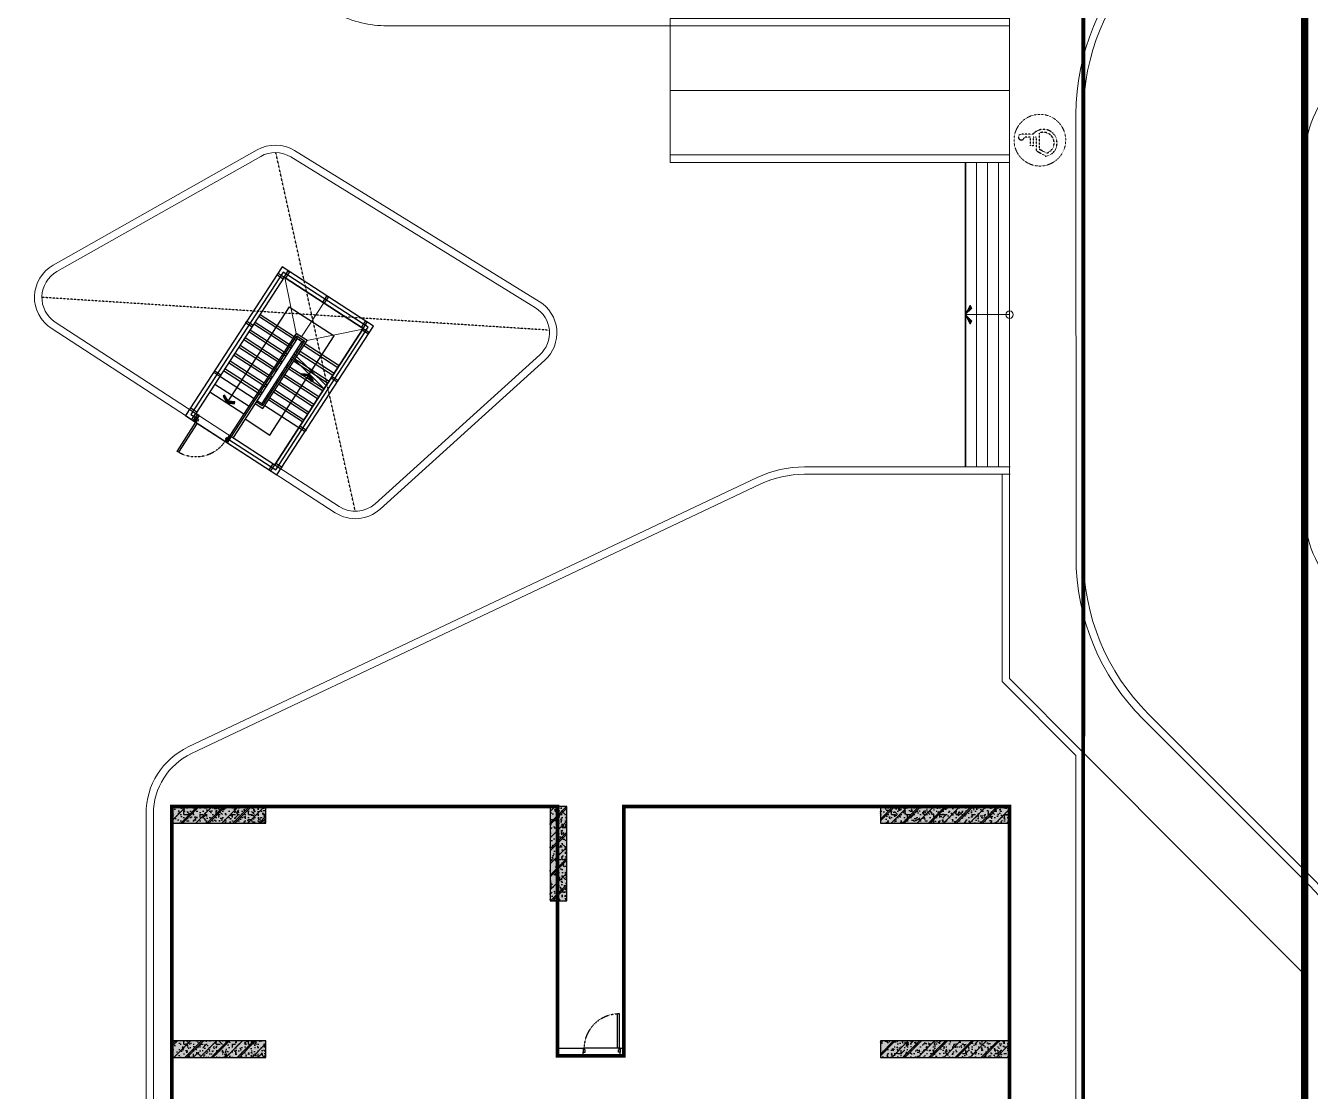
# Model space of a CAD drawing. Header units: millimetres. Extents: x 379264 to 1158416, y -283062 to 356890.
# Drawn here: x 1020017 to 1020713, y -6580 to -6003 of the extents above; entities that cross this region are included whole.
import ezdxf

# ---------------------------------------------------------------- set-up
doc = ezdxf.new("R2010")
doc.units = ezdxf.units.MM
for name, pattern in [('keyplan TANG 1$0$Core 1A$0$Hidden10.5', [1.5, 1, -0.5]), ('keyplan TANG 1$0$Hidden10.5', [1.5, 1, -0.5]), ('keyplan TANG 1$0$Hidden21', [3, 2, -1]), ('keyplan TANG 1$0$HTT Hidden 10.5', [1.5, 1, -0.5]), ('keyplan TANG 1$0$mb tang 1 TWC$0$Hidden10.5', [1.5, 1, -0.5]), ('keyplan TANG 1$0$MB_Luoi truc$1$HTT Center', [13, 10, -1, 1, -1]), ('keyplan TANG 1$0$Ranh dat$0$HTT Divide', [18, 10, -2, 1, -2, 1, -2]), ('keyplan TANG 1$0$Ranh dat$0$HTT Hidden 21', [3, 2, -1]), ('keyplan TANG 1$0$WC Vphong$0$Hidden', [7.143750000000001, 4.7625, -2.38125])]:
    doc.linetypes.add(name, pattern=pattern)
for name, color, linetype in [('BLOCK C - CHI TIET THANG 9$0$DnW', 20, 'Continuous'), ('keyplan TANG 1$0$Curtain Line', 250, 'Continuous'), ('keyplan TANG 1$0$Door', 250, 'Continuous'), ('keyplan TANG 1$0$Glass', 250, 'Continuous'), ('keyplan TANG 1$0$mb tang 1 TWC$0$Door', 250, 'Continuous'), ('keyplan TANG 1$0$MB_Cot tang 1$0$Concrete Hatch', 250, 'Continuous'), ('keyplan TANG 1$0$MB_Cot tang 1$0$Concrete Line', 250, 'Continuous'), ('keyplan TANG 1$0$MB_Cot tang 1$0$Concrete Solid', 250, 'Continuous'), ('keyplan TANG 1$0$Opening Hidden', 250, 'keyplan TANG 1$0$Core 1A$0$Hidden10.5'), ('keyplan TANG 1$0$Stair handrail', 250, 'Continuous'), ('keyplan TANG 1$0$Staircase', 250, 'Continuous'), ('keyplan TANG 1$0$Staircase Break', 250, 'Continuous'), ('keyplan TANG 1$0$Staircase Direction', 250, 'Continuous'), ('keyplan TANG 1$0$Staircase Hidden', 250, 'keyplan TANG 1$0$Hidden21'), ('keyplan TANG 1$0$Vat dung', 250, 'keyplan TANG 1$0$HTT Hidden 10.5')]:
    doc.layers.add(name, color=color, linetype=linetype)
for name, color, linetype, lineweight in [('keyplan TANG 1$0$Cau thang', 250, 'Continuous', 15), ('keyplan TANG 1$0$Hatch vat lieu', 250, 'Continuous', 5), ('keyplan TANG 1$0$MB_Luoi truc$1$Luoi Truc', 250, 'keyplan TANG 1$0$MB_Luoi truc$1$HTT Center', 9), ('keyplan TANG 1$0$Net cat Tuong', 250, 'Continuous', 40), ('keyplan TANG 1$0$Net Thay khac', 250, 'Continuous', 15), ('keyplan TANG 1$0$Net thay Tuong', 250, 'Continuous', 20), ('keyplan TANG 1$0$Ramp doc', 250, 'Continuous', 5), ('keyplan TANG 1$0$Ranh dat$0$CGXD', 250, 'keyplan TANG 1$0$Ranh dat$0$HTT Hidden 21', 40), ('keyplan TANG 1$0$Ranh dat$0$Ranh dat', 250, 'keyplan TANG 1$0$Ranh dat$0$HTT Divide', 40), ('keyplan TANG 1$0$Thiet bi Ve Sinh', 250, 'Continuous', 9)]:
    doc.layers.add(name, color=color, linetype=linetype, lineweight=lineweight)

# ---------------------------------------------------------------- blocks, each defined once
blk = doc.blocks.new('keyplan TANG 1$0$mb tang 1 TWC$0$Door 1000-1')
at = {"color": 0, "linetype": 'ByBlock'}
blk.add_lwpolyline([(30, 100), (75, 100), (75, 1040.000000000015), (30, 1040.000000000015)], close=True, dxfattribs=at)
for points in [[(50, 55), (30, 55), (30, 100), (0, 100), (0, 0), (50, 0), (50, 55)], [(950.0000000000146, 55), (970.0000000000146, 55), (970.0000000000146, 100), (1000.000000000015, 100), (1000.000000000015, 0), (950.0000000000146, 0), (950.0000000000146, 55)]]:
    blk.add_lwpolyline(points, dxfattribs=at)
at = {"color": 0, "linetype": 'keyplan TANG 1$0$mb tang 1 TWC$0$Hidden10.5'}
blk.add_arc((30, 100), 940.0000000000146, 0, 90, dxfattribs=at)
blk = doc.blocks.new('*U1423')
at = {"layer": 'keyplan TANG 1$0$mb tang 1 TWC$0$Door', "xscale": -1, "rotation": 180}
blk.add_blockref('keyplan TANG 1$0$mb tang 1 TWC$0$Door 1000-1', (0, 110), dxfattribs=at)
blk = doc.blocks.new('keyplan TANG 1$0$A_Tang Tret$0$HANDYCAPE SYMBOL')
for p, q in [((-40.00000003725289, 139.9999997811392), (-40.00000006635672, 179.9999997019767)), ((80.00000004540196, 179.9999998183921), (-40.00000006635672, 179.9999997019767)), ((80.00000004540196, 179.9999998183921), (79.99999998719431, 259.9999996600673)), ((120.0000000086147, 139.9999999925494, -9.807177236e-07), (119.9999999580905, 300.0000000465661)), ((-103.0940107593778, 99.99999974388628), (-181.0380745884031, -35.00307914009318)), ((-79.99999998719431, 59.99999982304872), (-138.4016711136792, -41.15466185857075)), ((80.00000007450578, 99.99999974388628), (-103.0940107593778, 99.99999974388628)), ((131.3344158846885, 59.99999970005593), (-79.99999998719431, 59.99999982304872)), ((79.99999998719431, 139.9999997811392), (-40.00000003725289, 139.9999997811392)), ((80.00000007450578, 99.99999974388628), (79.99999998719431, 139.9999997811392))]:
    blk.add_line(p, q)
for centre, radius, start, end in [((79.99999995809048, 300.0000000465661), 40, 3.3350533e-09, 270.0000000133402), ((0, 0), 184.3908891458577, 190.9429129415675, 49.39870536295375), ((0, 0), 144.3908891458577, 196.5601975661606, 24.55324446938323)]:
    blk.add_arc(centre, radius, start, end)
blk = doc.blocks.new('keyplan TANG 1$0$dsb')
at = {"layer": 'keyplan TANG 1$0$Thiet bi Ve Sinh', "linetype": 'keyplan TANG 1$0$WC Vphong$0$Hidden', "ltscale": 0.2}
blk.add_circle((41954.94898165914, 29048.92598197549), 700.0000000000001, dxfattribs=at)
at = {"layer": 'keyplan TANG 1$0$Vat dung', "extrusion": (0, 0, -1), "xscale": 2, "yscale": 2, "zscale": -2}
blk.add_blockref('keyplan TANG 1$0$A_Tang Tret$0$HANDYCAPE SYMBOL', (-42029.4761099754, 28952.89291751558), dxfattribs=at)
blk = doc.blocks.new('keyplan TANG 1$0$Door 1000-1')
at = {"color": 0, "linetype": 'ByBlock'}
blk.add_lwpolyline([(30, 100), (75, 100), (75, 1040.000000000015), (30, 1040.000000000015)], close=True, dxfattribs=at)
for points in [[(50, 55), (30, 55), (30, 100), (0, 100), (0, 0), (50, 0), (50, 55)], [(950.0000000000146, 55), (970.0000000000146, 55), (970.0000000000146, 100), (1000.000000000015, 100), (1000.000000000015, 0), (950.0000000000146, 0), (950.0000000000146, 55)]]:
    blk.add_lwpolyline(points, dxfattribs=at)
at = {"color": 0, "linetype": 'keyplan TANG 1$0$Hidden10.5'}
blk.add_arc((30, 100), 940.0000000000146, 0, 90, dxfattribs=at)
blk = doc.blocks.new('*U1442')
at = {"layer": 'keyplan TANG 1$0$Door'}
blk.add_blockref('keyplan TANG 1$0$Door 1000-1', (0, 0), dxfattribs=at)
blk = doc.blocks.new('keyplan TANG 1$0$Arrow 60')
at = {"linetype": 'ByBlock', "lineweight": -2}
h = blk.add_hatch(color=0, dxfattribs=at)
h.paths.add_polyline_path([(1.875, 0.9375000000000001), (1.651393202249892, 1.384713595499924), (0, 0.5590169943748364), (-1.651393202250176, 1.384713595499924), (-1.875, 0.9375000000001494), (0, 0)], flags=17)
h.paths.add_polyline_path([(1.651393202249892, 1.384713595499925), (1.875, 0.9375), (0, 0), (-1.875, 0.9375000000001492), (-1.651393202250176, 1.384713595499925), (0, 0.5590169943748364)])
blk.add_hatch(color=0, dxfattribs=at).paths.add_polyline_path([(1.651393202249892, 1.384713595499925), (1.875, 0.9375), (0, 0), (-1.875, 0.9375000000001492), (-1.651393202250176, 1.384713595499925), (0, 0.5590169943748364)])
at = {"color": 0, "linetype": 'ByBlock', "lineweight": -2}
blk.add_lwpolyline([(1.651393202249892, 1.384713595499925), (1.875, 0.9375), (0, 0), (-1.875, 0.9375000000001492), (-1.651393202250176, 1.384713595499925), (0, 0.5590169943748364)], close=True, dxfattribs=at)
blk = doc.blocks.new('keyplan TANG 1$0$A$C2EDF4948')
at = {"layer": 'keyplan TANG 1$0$Staircase'}
h = blk.add_hatch(dxfattribs=at)
h.set_pattern_fill('_USER', color=256, scale=250, angle=90, pattern_type=0)
h.set_pattern_definition([(134.5054804266072, (1851.83566381663, 1539.709282370197), (178.2958507192164, 175.2443711401622), [])])
h.paths.add_polyline_path([(2565.019066693494, 2240.686766930856), (1138.652260939765, 838.7317978095525), (1909.727493956481, 54.23005464499875), (3336.09429971021, 1456.185023766302)])
h.paths.add_polyline_path([(3371.143173938239, 1420.525853622457), (1944.77636818451, 18.57088450115407), (1979.825242412539, -17.08828564269061), (3406.192048166267, 1384.866683478613)])
h.paths.add_polyline_path([(3511.338670850382, 1277.889173047079), (2084.971865096653, -124.0657960742101), (2120.020739324682, -159.7249662180548), (3546.387545078411, 1242.230002903234)])
h.paths.add_polyline_path([(3581.436419306439, 1206.570832759404), (2155.069613552711, -195.3841363618994), (2926.144846569397, -979.8858795264532), (4352.511652323155, 422.0690895948501)])
at = {"layer": 'keyplan TANG 1$0$Curtain Line'}
for p, q in [((3244.984483089735, 3189.447554750979), (3262.814068161656, 3206.971991864996)), ((3385.179980001878, 3046.8108741756), (3244.984483089735, 3189.447554750979)), ((3280.6436532335774, 3224.4964289790128), (3262.814068161656, 3206.971991864996)), ((3420.8391501457204, 3081.8597484036336), (3280.6436532335774, 3224.4964289790128)), ((3420.839150145708, 3081.859748403629), (3563.475830721087, 3222.055245315743)), ((3455.88802437374, 3046.200578259785), (3598.5247049491186, 3186.3960751718987)), ((3563.475830721087, 3222.055245315743), (3581.000267835103, 3204.225660243821)), ((3598.5247049491186, 3186.3960751718987), (3581.000267835103, 3204.225660243821)), ((3385.179980001878, 3046.8108741756), (3403.0095650737994, 3064.3353112896166)), ((3420.8391501457204, 3081.8597484036336), (3403.0095650737994, 3064.3353112896166)), ((3420.839150145708, 3081.859748403629), (3438.363587259724, 3064.0301633317067)), ((3455.88802437374, 3046.200578259785), (3438.363587259724, 3064.0301633317067)), ((2139.550208630622, 2102.932453682006), (2157.379793702543, 2120.456890796023)), ((2279.745705542766, 1960.295773106627), (2139.550208630622, 2102.932453682006)), ((2175.2093787744643, 2137.9813279100395), (2157.379793702543, 2120.456890796023)), ((2315.404875686608, 1995.3446473346603), (2175.2093787744643, 2137.9813279100395)), ((4297.061005846539, 2190.380494807585), (4439.697686421918, 2330.575991719699)), ((4297.061005846539, 2190.380494807585), (4314.585442960555, 2172.5509097356626)), ((4332.10988007457, 2154.7213246637407), (4314.585442960555, 2172.5509097356626)), ((4332.10988007457, 2154.7213246637407), (4474.746560649949, 2294.9168215758546)), ((4439.697686421918, 2330.575991719699), (4457.222123535934, 2312.746406647777)), ((4474.746560649949, 2294.9168215758546), (4457.222123535934, 2312.746406647777)), ((2279.745705542766, 1960.295773106627), (2297.575290614687, 1977.8202102206437)), ((2315.404875686608, 1995.3446473346603), (2297.575290614687, 1977.8202102206437)), ((5173.28286154737, 1298.901241211483), (5315.919542122749, 1439.096738123597)), ((5208.331735775401, 1263.242071067639), (5350.96841635078, 1403.437567979753)), ((5315.919542122749, 1439.096738123597), (5333.443979236765, 1421.267153051675)), ((5350.96841635078, 1403.437567979753), (5333.443979236765, 1421.267153051675)), ((5172.672565631539, 1228.193196839595), (5190.50215070346, 1245.7176339536118)), ((5312.868062543683, 1085.556516264216), (5172.672565631539, 1228.193196839595)), ((5173.28286154737, 1298.901241211483), (5190.807298661386, 1281.0716561395611)), ((5208.331735775381, 1263.2420710676283), (5190.50215070346, 1245.7176339536118)), ((5208.331735775401, 1263.242071067639), (5190.807298661386, 1281.0716561395611)), ((5348.527232687525, 1120.6053904922496), (5208.331735775381, 1263.2420710676283)), ((5312.868062543683, 1085.556516264216), (5330.697647615603, 1103.0809533782328)), ((5348.527232687525, 1120.6053904922496), (5330.697647615603, 1103.0809533782328)), ((998.4567640276509, 981.3684783849749), (1016.286349099572, 998.8929154989917)), ((1138.652260939794, 838.7317978095962), (998.4567640276509, 981.3684783849749)), ((1034.115934171493, 1016.4173526130083), (1016.286349099572, 998.8929154989917)), ((1174.311431083636, 873.7806720376296), (1034.115934171493, 1016.4173526130083)), ((1138.652260939794, 838.7317978095962), (1156.4818460117149, 856.256234923613)), ((1174.311431083636, 873.7806720376296), (1156.4818460117149, 856.256234923613)), ((142.6366805753787, 140.1954969121725), (160.46626564729985, 157.71993402618924)), ((282.8321774875221, -2.441183663206175), (142.6366805753787, 140.1954969121725)), ((178.29585071922097, 175.24437114020597), (160.46626564729985, 157.71993402618924)), ((318.49134763136436, 32.607690564827294), (178.29585071922097, 175.24437114020597)), ((282.8321774875221, -2.441183663206175), (300.6617625594432, 15.08325345081056)), ((318.49134763136436, 32.607690564827294), (300.6617625594432, 15.08325345081056)), ((4067.238291172427, 141.6780957706214), (4085.067876244348, 159.20253288463815)), ((4207.433788084571, -0.9585848047572654), (4067.238291172427, 141.6780957706214)), ((4102.897461316269, 176.72696999865488), (4085.067876244348, 159.20253288463815)), ((4243.0929582284125, 34.090289423276204), (4102.897461316269, 176.72696999865488)), ((4207.433788084571, -0.9585848047572654), (4225.263373156491, 16.56585230925947)), ((4243.0929582284125, 34.090289423276204), (4225.263373156491, 16.56585230925947)), ((140.1954969121143, -142.6366805753496), (282.832177487493, -2.441183663235279)), ((140.1954969121143, -142.6366805753496), (157.7199340261301, -160.46626564727165)), ((175.24437114014592, -178.29585071919368), (157.7199340261301, -160.46626564727165)), ((175.24437114014592, -178.29585071919368), (317.8810517155247, -38.10035380707936)), ((282.832177487493, -2.441183663235279), (300.35661460150885, -20.27076873515732)), ((317.8810517155247, -38.10035380707936), (300.35661460150885, -20.27076873515732)), ((1120.480692864425, -1139.991299286543), (1263.117373439803, -999.7958023744286)), ((1155.5295670924565, -1175.650469430387), (1298.1662476678346, -1035.4549725182726)), ((1263.117373439803, -999.7958023744286), (1280.6418105538187, -1017.6253874463506)), ((1298.1662476678346, -1035.4549725182726), (1280.6418105538187, -1017.6253874463506)), ((2926.144846569456, -979.8858795264096), (2943.974431641377, -962.3614424123928)), ((3066.34034348157, -1122.522560101788), (2926.144846569456, -979.8858795264096)), ((2961.8040167132986, -944.8370052983761), (2943.974431641377, -962.3614424123928)), ((3101.9995136254124, -1087.4736858737547), (2961.8040167132986, -944.8370052983761)), ((1120.480692864425, -1139.991299286543), (1138.005129978441, -1157.8208843584648)), ((1155.5295670924565, -1175.650469430387), (1138.005129978441, -1157.8208843584648)), ((3066.34034348157, -1122.522560101788), (3084.1699285534914, -1104.9981229877712)), ((3101.9995136254124, -1087.4736858737547), (3084.1699285534914, -1104.9981229877712)), ((1856.5070516532, -1888.833872307296), (1999.143732228578, -1748.638375395152)), ((1856.5070516532, -1888.833872307296), (1874.0314887672157, -1906.663457379218)), ((1891.5559258812316, -1924.49304245114), (1874.0314887672157, -1906.663457379218)), ((1891.5559258812316, -1924.49304245114), (2034.1926064566096, -1784.297545538996)), ((1892.639208313747, -1925.595187767496), (2035.275888889126, -1785.399690855382)), ((1892.639208313747, -1925.595187767496), (1910.1636454277627, -1943.424772839418)), ((1927.6880825417786, -1961.25435791134), (1910.1636454277627, -1943.424772839418)), ((1927.6880825417786, -1961.25435791134), (2070.3247631171575, -1821.058860999226)), ((1999.143732228578, -1748.638375395152), (2016.668169342594, -1766.4679604670741)), ((2034.1926064566096, -1784.297545538996), (2016.668169342594, -1766.4679604670741)), ((2035.275888889126, -1785.399690855382), (2052.800326003142, -1803.2292759273041)), ((2070.3247631171575, -1821.058860999226), (2052.800326003142, -1803.2292759273041)), ((2070.324763117183, -1821.058860999212), (2088.154348189104, -1803.534423885195)), ((2210.520260029327, -1963.695541574591), (2070.324763117183, -1821.058860999212)), ((2105.9839332610254, -1786.0099867711783), (2088.154348189104, -1803.534423885195)), ((2246.1794301731693, -1928.6466673465575), (2105.9839332610254, -1786.0099867711783)), ((2210.520260029327, -1963.695541574591), (2228.3498451012483, -1946.1711044605743)), ((2246.1794301731693, -1928.6466673465575), (2228.3498451012483, -1946.1711044605743))]:
    blk.add_line(p, q, dxfattribs=at)
for points in [[(1155.529567092512, -1175.650469430402), (0, 0), (3423.280333808973, 3364.691925891151), (5491.163913262862, 1260.800887404359), (2067.883579453919, -2103.891038486763), (1856.50705165317, -1888.833872307296)], [(1298.16624766789, -1035.454972518288), (282.832177487493, -2.441183663235279), (3420.839150145708, 3081.859748403629), (5208.331735775399, 1263.242071067623), (2070.324763117154, -1821.058860999241), (1999.143732228549, -1748.638375395152)]]:
    blk.add_lwpolyline(points, dxfattribs=at)
at = {"layer": 'keyplan TANG 1$0$Door'}
blk.add_line((1856.50705165317, -1888.833872307296), (1155.529567092512, -1175.650469430402), dxfattribs=at)
at = {"layer": 'keyplan TANG 1$0$Glass'}
blk.add_lwpolyline([(1226.847907380201, -1105.552720974345), (141.4160887437465, -1.220591831603087), (3422.05974197734, 3223.275837147376), (5349.747824519145, 1262.02147923602), (2069.104171285551, -1962.474949742988), (1927.825391940889, -1818.736123851239)], dxfattribs=at)
at = {"layer": 'keyplan TANG 1$0$Net cat Tuong'}
for p, q in [((1155.529567092512, -1175.650469430402), (1298.16624766789, -1035.454972518288)), ((1999.143732228549, -1748.638375395152), (1856.50705165317, -1888.833872307296))]:
    blk.add_line(p, q, dxfattribs=at)
at = {"layer": 'keyplan TANG 1$0$Net Thay khac'}
for points in [[(3406.192048166035, 1525.083070450666), (3406.192048166035, 3067.463327145917)], [(3530.083699796, 1401.47567671891), (4314.585442960437, 2172.550909735524)], [(3406.192048166035, 1384.866683478729), (3406.192048166035, 1454.974876964523)], [(3458.76535950831, 1331.377928262853), (3494.424529652169, 1366.426802490882)], [(3511.338670850382, 1277.889173047108), (3581.446864336496, 1277.889173047108)], [(3651.555057822639, 1277.889173047108), (5193.935314517672, 1277.889173047108)]]:
    blk.add_lwpolyline(points, dxfattribs=at)
at = {"layer": 'keyplan TANG 1$0$Stair handrail'}
for points in [[(1264.200655872439, -1000.897947690828), (3582.046715222241, 1277.278877131277), (3406.802344082098, 1455.574727850486), (1909.117198040243, -16.47798972729652), (2049.312694952765, -159.1146703024278)], [(2013.653524808993, -194.1635445305437), (1838.409153668268, -15.86769381158228), (3407.4126399979, 1526.282772222359), (3652.7547595941, 1276.668581215461), (1299.249530100467, -1036.557117834687)]]:
    blk.add_lwpolyline(points, dxfattribs=at)
at = {"layer": 'keyplan TANG 1$0$Staircase'}
for p, q in [((3420.839150145737, 3081.859748403629), (282.8321774875221, -2.441183663220727)), ((5208.331735775399, 1263.242071067623), (3420.839150145737, 3081.859748403629)), ((3336.09429971021, 1456.185023766302), (2565.019066693494, 2240.686766930856)), ((2979.502598271763, 1105.696281485973), (2208.427365255047, 1890.198024650526)), ((3157.798448990972, 1280.940652626145), (2386.723215974256, 2065.442395790684)), ((2622.910896833346, 755.2075392056431), (1851.83566381663, 1539.709282370197)), ((2801.206747552555, 930.4519103458006), (2030.131514535839, 1714.953653510354)), ((3546.387545078411, 1242.230002903234), (3371.143173938239, 1420.525853622457)), ((3371.143173938239, 1420.525853622457), (3406.192048166267, 1384.866683478613)), ((3511.338670850382, 1277.889173047079), (1229.151781644381, -965.2387775469979)), ((2266.319195394899, 404.7187969253137), (1495.243962378183, 1189.220540089867)), ((2444.615046114137, 579.9631680654857), (1673.539813097392, 1364.464911230039)), ((3406.192048166267, 1384.866683478613), (1979.825242412539, -17.08828564269061)), ((5208.331735775399, 1263.242071067623), (2070.324763117183, -1821.058860999226)), ((3049.600346727821, 1034.377941198283), (3014.551472499792, 1070.037111342128)), ((3227.896197447029, 1209.622312338455), (3192.847323219001, 1245.281482482285)), ((3368.091694359173, 1066.985631763077), (3333.042820131144, 1102.644801906921)), ((3511.338670850382, 1277.889173047079), (3546.387545078411, 1242.230002903234)), ((4352.511652323155, 422.0690895948501), (3581.436419306439, 1206.570832759404)), ((1909.727493955957, 54.23005464448943), (1138.652260937408, 838.7317978072388)), ((2088.02334467569, 229.4744257851562), (1316.948111658974, 1013.97616894971)), ((2693.008645289403, 683.8891989179538), (2657.959771061374, 719.5483690617984)), ((2871.304496008612, 859.1335700581112), (2836.255621780583, 894.7927402019559)), ((3011.499992920726, 716.4968894827471), (2976.451118692727, 752.1560596265772)), ((3189.795843639964, 891.7412606229191), (3154.746969411935, 927.4004307667492)), ((3995.919950884709, 71.58034731452062), (3224.844717867993, 856.0820904790744)), ((4174.215801603917, 246.8247184546781), (3403.140568587201, 1031.326461619232)), ((2336.416943850985, 333.4004566376243), (2301.368069622928, 369.059626781469)), ((2514.712794570194, 508.6448277777963), (2479.663920342166, 544.303997921641)), ((2654.908291482308, 366.0081472024322), (2619.85941725428, 401.6673173462623)), ((2833.204142201517, 541.2525183425896), (2798.155267973489, 576.9116884864343)), ((3639.328249446291, -278.9083949658088), (2868.253016429546, 505.5933481987449)), ((3817.6241001655, -103.6640238256514), (3046.548867148784, 680.8377193389024)), ((2084.971865096537, -124.0657960743119), (1944.776368184073, 18.57088450073206)), ((2158.121093131747, 158.1560854974668), (2123.072218903719, 193.8152556413115)), ((2298.316590043891, 15.51940492210269), (2263.267715815862, 51.17857506593282)), ((2476.6124407631, 190.7637760622601), (2441.563566535071, 226.4229462060903)), ((3282.736548007844, -629.3971372461383), (2511.661314991128, 155.1046059184155)), ((3461.032398727053, -454.1527661059663), (2689.957165710337, 330.3489770585875)), ((2926.144846569397, -979.8858795264532), (2155.069613552711, -195.3841363618994)), ((3104.440697288635, -804.6415083862958), (2333.365464271919, -20.13976522174198)), ((2569.55314513098, -1330.374621806783), (1798.477912114293, -545.8728786422289)), ((2747.848995850189, -1155.130250666625), (1976.773762833502, -370.6285075020714))]:
    blk.add_line(p, q, dxfattribs=at)
blk.add_lwpolyline([(1656.668807102571, -545.0385767239495), (1095.886819454026, 25.50814557755075), (3378.466724927974, 2269.022386084966)], dxfattribs=at)
at = {"layer": 'keyplan TANG 1$0$Staircase Break'}
for p, q in [((3122.449955208052, 1105.980750654737), (2102.98112301607, 1786.556462966808)), ((3049.600346727821, 1034.377941198283), (2030.131514535839, 1714.953653510369))]:
    blk.add_line(p, q, dxfattribs=at)
at = {"layer": 'keyplan TANG 1$0$Staircase Direction'}
for q in [(3378.466724927974, 2269.022386084966), (2184.015528622636, -938.1237502245203)]:
    blk.add_line((4394.884077540919, 1234.906451913514), q, dxfattribs=at)
at = {"layer": 'keyplan TANG 1$0$Staircase Hidden'}
blk.add_line((1229.151781644381, -965.2387775469979), (1124.005158960295, -858.2612671154639), dxfattribs=at)
at = {"layer": 'keyplan TANG 1$0$Door', "rotation": 134.5054804266071}
blk.add_blockref('*U1442', (1927.825391940831, -1818.736123851151), dxfattribs=at)
at = {"layer": 'keyplan TANG 1$0$Staircase Direction'}
for p, xscale, yscale, zscale, rotation in [((2497.388062623853, 1403.023118700658), -100, 100, 100, 134.5054804266071), ((2184.015528622636, -938.1237502245058), 99.99999999999999, 99.99999999999999, 99.99999999999999, 314.5054804266072)]:
    blk.add_blockref('keyplan TANG 1$0$Arrow 60', p, dxfattribs=dict(at, xscale=xscale, yscale=yscale, zscale=zscale, rotation=rotation))
blk = doc.blocks.new('keyplan TANG 1$0$A$Cfd327bcb')
at = {"layer": 'keyplan TANG 1$0$Cau thang', "xscale": -1, "rotation": 281.5305240343348}
blk.add_blockref('keyplan TANG 1$0$A$C2EDF4948', (79698.29914121919, 58084.12084336957), dxfattribs=at)
blk = doc.blocks.new('*U1380')
at = {"layer": 'keyplan TANG 1$0$MB_Cot tang 1$0$Concrete Hatch'}
h = blk.add_hatch(dxfattribs=at)
h.set_pattern_fill('CONCRETE', color=256, scale=50, style=0, pattern_type=2)
h.set_pattern_definition([(45, (0, -2300), (-176.7766952966369, 176.7766952966369), []), (45, (0, -2250), (-353.5533905932737, 353.5533905932738), []), (49.99999999999999, (0, -2300), (358.6300913003767, -31.37606749129755), [37.5, -412.5]), (355, (0, -2300), (-69.3756668065, 376.0960668500059), [30, -330]), (100.4514, (29.88584, -2302.614669999999), (289.2546908570108, 344.7197710304768), [31.870095, -350.571056]), (46.18420000000001, (0, -2200), (533.6205243128222, -82.75950716450905), [56.25, -618.75]), (96.6356, (44.46837249999999, -2206.8966535), (467.3313527743517, 487.0589354502209), [47.805144, -525.8565]), (351.1842, (0, -2200), (467.3309725668136, 487.0593004626623), [45, -495]), (21, (50, -2225), (298.4535260592309, -201.3094453326694), [37.5, -412.5]), (326.0000000000001, (50, -2225), (121.6576659607909, 362.5750225234265), [30, -330]), (71.4514, (74.8711165, -2241.775803), (420.111314290745, 161.2652483549762), [31.870095, -350.571056]), (37.50000000000001, (0, -2300), (6.079927658645334, 166.4469269156558), [0, -326, 0, -335, 0, -331.25]), (7.499999999999999, (0, -2300), (131.5347687210743, 197.2058559411801), [0, -191, 0, -318.5, 0, -126.25]), (327.5, (-111.5, -2300), (266.9112180862045, -11.2774358671899), [0, -125, 0, -390, 0, -517.5]), (317.5, (-161.5, -2300), (291.5930846711931, 50.05249116615882), [0, -162.5, 0, -259, 0, -367.5]), (0, (175, -2125), (0, 875), [87.5, -787.5]), (0, (437.5, -1950), (0, 875), [87.5, -787.5]), (0, (262.5, -1600), (0, 875), [87.5, -350, 87.5, -350]), (90, (175, -2125), (-875, 5.35782974626967e-14), [87.5, -787.5]), (90, (262.5, -1600), (-875, 5.35782974626967e-14), [87.5, -787.5]), (90, (525, -1950), (-875, 5.35782974626967e-14), [87.5, -787.5]), (90, (700, -1687.5), (-875, 5.35782974626967e-14), [87.5, -787.5]), (135, (262.5, -2125), (-875.016357447105, 8.881784197001252e-14), [123.76, -1113.7]), (135, (350, -1600), (-875.016357447105, 8.881784197001252e-14), [123.76, -1113.7]), (45, (437.5, -1950), (8.881784197001252e-14, 875.016357447105), [123.76, -247.485, 123.76, -742.455]), (0, (-175, -2300), (87.5, 87.5), [-175, 0])])
h.paths.add_polyline_path([(-200, 150), (-200, -2400), (250, -2400), (250, 150)])
at = {"layer": 'keyplan TANG 1$0$MB_Cot tang 1$0$Concrete Solid'}
blk.add_hatch(color=256, dxfattribs=at).paths.add_polyline_path([(-200, 150), (-200, -2400), (250, -2400), (250, 150)])
at = {"layer": 'keyplan TANG 1$0$MB_Cot tang 1$0$Concrete Line'}
blk.add_lwpolyline([(-200, 150), (-200, -2400), (250, -2400), (250, 150)], close=True, dxfattribs=at)
blk = doc.blocks.new('*U1391')
at = {"layer": 'keyplan TANG 1$0$MB_Cot tang 1$0$Concrete Hatch'}
h = blk.add_hatch(dxfattribs=at)
h.set_pattern_fill('CONCRETE', color=256, scale=50, style=0, pattern_type=2)
h.set_pattern_definition([(45, (1050, -199.9999999999998), (-176.7766952966369, 176.7766952966369), []), (45, (1050, -149.9999999999998), (-353.5533905932737, 353.5533905932738), []), (49.99999999999999, (1050, -199.9999999999998), (358.6300913003767, -31.37606749129755), [37.5, -412.5]), (355, (1050, -199.9999999999998), (-69.3756668065, 376.0960668500059), [30, -330]), (100.4514, (1079.88584, -202.6146699999998), (289.2546908570108, 344.7197710304768), [31.870095, -350.571056]), (46.18420000000001, (1050, -99.99999999999983), (533.6205243128222, -82.75950716450905), [56.25, -618.75]), (96.6356, (1094.4683725, -106.8966534999998), (467.3313527743517, 487.0589354502209), [47.805144, -525.8565]), (351.1842, (1050, -99.99999999999983), (467.3309725668136, 487.0593004626623), [45, -495]), (21, (1100, -124.9999999999998), (298.4535260592309, -201.3094453326694), [37.5, -412.5]), (326.0000000000001, (1100, -124.9999999999998), (121.6576659607909, 362.5750225234265), [30, -330]), (71.4514, (1124.8711165, -141.7758029999998), (420.111314290745, 161.2652483549762), [31.870095, -350.571056]), (37.50000000000001, (1050, -199.9999999999998), (6.079927658645334, 166.4469269156558), [0, -326, 0, -335, 0, -331.25]), (7.499999999999999, (1050, -199.9999999999998), (131.5347687210743, 197.2058559411801), [0, -191, 0, -318.5, 0, -126.25]), (327.5, (938.5, -199.9999999999998), (266.9112180862045, -11.2774358671899), [0, -125, 0, -390, 0, -517.5]), (317.5, (888.5, -199.9999999999998), (291.5930846711931, 50.05249116615882), [0, -162.5, 0, -259, 0, -367.5]), (0, (1225, -24.99999999999983), (0, 875), [87.5, -787.5]), (0, (1487.5, 150.0000000000002), (0, 875), [87.5, -787.5]), (0, (1312.5, 500.0000000000002), (0, 875), [87.5, -350, 87.5, -350]), (90, (1225, -24.99999999999983), (-875, 5.35782974626967e-14), [87.5, -787.5]), (90, (1312.5, 500.0000000000002), (-875, 5.35782974626967e-14), [87.5, -787.5]), (90, (1575, 150.0000000000002), (-875, 5.35782974626967e-14), [87.5, -787.5]), (90, (1750, 412.5000000000002), (-875, 5.35782974626967e-14), [87.5, -787.5]), (135, (1312.5, -24.99999999999983), (-875.016357447105, 8.881784197001252e-14), [123.76, -1113.7]), (135, (1400, 500.0000000000002), (-875.016357447105, 8.881784197001252e-14), [123.76, -1113.7]), (45, (1487.5, 150.0000000000002), (8.881784197001252e-14, 875.016357447105), [123.76, -247.485, 123.76, -742.455]), (0, (875, -199.9999999999998), (87.5, 87.5), [-175, 0])])
h.paths.add_polyline_path([(-1200, 150), (-1200, -299.9999999999998), (2300, -299.9999999999999), (2300, 150)])
at = {"layer": 'keyplan TANG 1$0$MB_Cot tang 1$0$Concrete Solid'}
blk.add_hatch(color=256, dxfattribs=at).paths.add_polyline_path([(-1200, 150), (-1200, -299.9999999999998), (2300, -299.9999999999999), (2300, 150)])
at = {"layer": 'keyplan TANG 1$0$MB_Cot tang 1$0$Concrete Line'}
blk.add_lwpolyline([(-1200, 150), (-1200, -299.9999999999998), (2300, -299.9999999999999), (2300, 150)], close=True, dxfattribs=at)
blk = doc.blocks.new('*U1388')
at = {"layer": 'keyplan TANG 1$0$MB_Cot tang 1$0$Concrete Hatch'}
h = blk.add_hatch(dxfattribs=at)
h.set_pattern_fill('CONCRETE', color=256, scale=50, style=0, pattern_type=2)
h.set_pattern_definition([(45, (2000, -199.9999999999998), (-176.7766952966369, 176.7766952966369), []), (45, (2000, -149.9999999999998), (-353.5533905932737, 353.5533905932738), []), (49.99999999999999, (2000, -199.9999999999998), (358.6300913003767, -31.37606749129755), [37.5, -412.5]), (355, (2000, -199.9999999999998), (-69.3756668065, 376.0960668500059), [30, -330]), (100.4514, (2029.88584, -202.6146699999998), (289.2546908570108, 344.7197710304768), [31.870095, -350.571056]), (46.18420000000001, (2000, -99.99999999999983), (533.6205243128222, -82.75950716450905), [56.25, -618.75]), (96.6356, (2044.4683725, -106.8966534999998), (467.3313527743517, 487.0589354502209), [47.805144, -525.8565]), (351.1842, (2000, -99.99999999999983), (467.3309725668136, 487.0593004626623), [45, -495]), (21, (2050, -124.9999999999998), (298.4535260592309, -201.3094453326694), [37.5, -412.5]), (326.0000000000001, (2050, -124.9999999999998), (121.6576659607909, 362.5750225234265), [30, -330]), (71.4514, (2074.8711165, -141.7758029999998), (420.111314290745, 161.2652483549762), [31.870095, -350.571056]), (37.50000000000001, (2000, -199.9999999999998), (6.079927658645334, 166.4469269156558), [0, -326, 0, -335, 0, -331.25]), (7.499999999999999, (2000, -199.9999999999998), (131.5347687210743, 197.2058559411801), [0, -191, 0, -318.5, 0, -126.25]), (327.5, (1888.5, -199.9999999999998), (266.9112180862045, -11.2774358671899), [0, -125, 0, -390, 0, -517.5]), (317.5, (1838.5, -199.9999999999998), (291.5930846711931, 50.05249116615882), [0, -162.5, 0, -259, 0, -367.5]), (0, (2175, -24.99999999999983), (0, 875), [87.5, -787.5]), (0, (2437.5, 150.0000000000002), (0, 875), [87.5, -787.5]), (0, (2262.5, 500.0000000000002), (0, 875), [87.5, -350, 87.5, -350]), (90, (2175, -24.99999999999983), (-875, 5.35782974626967e-14), [87.5, -787.5]), (90, (2262.5, 500.0000000000002), (-875, 5.35782974626967e-14), [87.5, -787.5]), (90, (2525, 150.0000000000002), (-875, 5.35782974626967e-14), [87.5, -787.5]), (90, (2700, 412.5000000000002), (-875, 5.35782974626967e-14), [87.5, -787.5]), (135, (2262.5, -24.99999999999983), (-875.016357447105, 8.881784197001252e-14), [123.76, -1113.7]), (135, (2350, 500.0000000000002), (-875.016357447105, 8.881784197001252e-14), [123.76, -1113.7]), (45, (2437.5, 150.0000000000002), (8.881784197001252e-14, 875.016357447105), [123.76, -247.485, 123.76, -742.455]), (0, (1825, -199.9999999999998), (87.5, 87.5), [-175, 0])])
h.paths.add_polyline_path([(-250, 150), (-250, -299.9999999999998), (2300, -299.9999999999999), (2300, 150)])
at = {"layer": 'keyplan TANG 1$0$MB_Cot tang 1$0$Concrete Solid'}
blk.add_hatch(color=256, dxfattribs=at).paths.add_polyline_path([(-250, 150), (-250, -299.9999999999998), (2300, -299.9999999999999), (2300, 150)])
at = {"layer": 'keyplan TANG 1$0$MB_Cot tang 1$0$Concrete Line'}
blk.add_lwpolyline([(-250, 150), (-250, -299.9999999999998), (2300, -299.9999999999999), (2300, 150)], close=True, dxfattribs=at)
blk = doc.blocks.new('*U1392')
at = {"layer": 'keyplan TANG 1$0$MB_Cot tang 1$0$Concrete Hatch'}
h = blk.add_hatch(dxfattribs=at)
h.set_pattern_fill('CONCRETE', color=256, scale=50, style=0, pattern_type=2)
h.set_pattern_definition([(45, (2000, -299.9999999998835), (-176.7766952966369, 176.7766952966369), []), (45, (2000, -249.9999999998835), (-353.5533905932737, 353.5533905932738), []), (49.99999999999999, (2000, -299.9999999998835), (358.6300913003767, -31.37606749129755), [37.5, -412.5]), (355, (2000, -299.9999999998835), (-69.3756668065, 376.0960668500059), [30, -330]), (100.4514, (2029.88584, -302.6146699998835), (289.2546908570108, 344.7197710304768), [31.870095, -350.571056]), (46.18420000000001, (2000, -199.9999999998835), (533.6205243128222, -82.75950716450905), [56.25, -618.75]), (96.6356, (2044.4683725, -206.8966534998835), (467.3313527743517, 487.0589354502209), [47.805144, -525.8565]), (351.1842, (2000, -199.9999999998835), (467.3309725668136, 487.0593004626623), [45, -495]), (21, (2050, -224.9999999998835), (298.4535260592309, -201.3094453326694), [37.5, -412.5]), (326.0000000000001, (2050, -224.9999999998835), (121.6576659607909, 362.5750225234265), [30, -330]), (71.4514, (2074.8711165, -241.7758029998835), (420.111314290745, 161.2652483549762), [31.870095, -350.571056]), (37.50000000000001, (2000, -299.9999999998835), (6.079927658645334, 166.4469269156558), [0, -326, 0, -335, 0, -331.25]), (7.499999999999999, (2000, -299.9999999998835), (131.5347687210743, 197.2058559411801), [0, -191, 0, -318.5, 0, -126.25]), (327.5, (1888.5, -299.9999999998835), (266.9112180862045, -11.2774358671899), [0, -125, 0, -390, 0, -517.5]), (317.5, (1838.5, -299.9999999998835), (291.5930846711931, 50.05249116615882), [0, -162.5, 0, -259, 0, -367.5]), (0, (2175, -124.9999999998835), (0, 875), [87.5, -787.5]), (0, (2437.5, 50.00000000011653), (0, 875), [87.5, -787.5]), (0, (2262.5, 400.0000000001165), (0, 875), [87.5, -350, 87.5, -350]), (90, (2175, -124.9999999998835), (-875, 5.35782974626967e-14), [87.5, -787.5]), (90, (2262.5, 400.0000000001165), (-875, 5.35782974626967e-14), [87.5, -787.5]), (90, (2525, 50.00000000011653), (-875, 5.35782974626967e-14), [87.5, -787.5]), (90, (2700, 312.5000000001165), (-875, 5.35782974626967e-14), [87.5, -787.5]), (135, (2262.5, -124.9999999998835), (-875.016357447105, 8.881784197001252e-14), [123.76, -1113.7]), (135, (2350, 400.0000000001165), (-875.016357447105, 8.881784197001252e-14), [123.76, -1113.7]), (45, (2437.5, 50.00000000011653), (8.881784197001252e-14, 875.016357447105), [123.76, -247.485, 123.76, -742.455]), (0, (1825, -299.9999999998835), (87.5, 87.5), [-175, 0])])
h.paths.add_polyline_path([(-250, 100.0000000001164), (-250, -349.9999999999999), (2300, -350), (2300, 100.0000000001164)])
at = {"layer": 'keyplan TANG 1$0$MB_Cot tang 1$0$Concrete Solid'}
blk.add_hatch(color=256, dxfattribs=at).paths.add_polyline_path([(-250, 100.0000000001164), (-250, -349.9999999999999), (2300, -350), (2300, 100.0000000001164)])
at = {"layer": 'keyplan TANG 1$0$MB_Cot tang 1$0$Concrete Line'}
blk.add_lwpolyline([(-250, 100.0000000001164), (-250, -349.9999999999999), (2300, -350), (2300, 100.0000000001164)], close=True, dxfattribs=at)
blk = doc.blocks.new('keyplan TANG 1')
at = {"layer": 'keyplan TANG 1$0$Cau thang'}
for points in [[(98352.63491864313, 62174.57492394274), (98483.27465879565, 62429.72379010305), (98530.55434368082, 62350.86989719764)], [(98352.63491864313, 62174.57492388663), (98483.27432670115, 61919.4258876894), (98530.55411421994, 61998.27971905697)]]:
    blk.add_hatch(color=256, dxfattribs=at).paths.add_polyline_path(points)
at = {"color": 7, "const_width": 100}
blk.add_lwpolyline([(99550.00000011947, 38749.99999999993), (99550.00000011947, 48850.00000019518), (89100.00000011946, 48849.99999999988), (89100.00000011985, 42099.99999420292), (87300.00000000006, 42100.00000024412), (87301.5453854207, 48849.99999999965), (76850.00000000026, 48849.99999999965), (76849.99999952383, 32449.99999999942)], dxfattribs=at)
at = {"layer": 'keyplan TANG 1$0$Cau thang'}
for points in [[(98352.09519253296, 66299.91208945826), (98352.62631604515, 58049.89734844957)], [(98652.09519172795, 66299.93406707147), (98652.62631524014, 58049.91932606278)], [(98952.09519092293, 66299.95604468469), (98952.62631443513, 58049.94130367599)], [(99252.09519011792, 66299.9780222979), (99252.62631363011, 58049.96328128944)], [(99552.09518931291, 66299.99999991135), (99552.6263128251, 58049.98525890266)], [(98352.63491864313, 62174.57492394274), (98483.27465879565, 62429.72379010305), (98530.55434368082, 62350.86989719764), (98352.63491864313, 62174.57492394274)], [(98352.63491864313, 62174.57492388663), (99552.36935365744, 62174.99263004027)], [(98352.63491864313, 62174.57492388663), (98483.27432670115, 61919.4258876894), (98530.55411421994, 61998.27971905697), (98352.63491864313, 62174.57492388663)]]:
    blk.add_lwpolyline(points, dxfattribs=at)
blk.add_circle((99552.25946559114, 62174.99263004027), 100.0000000000145, dxfattribs=at)
at = {"layer": 'keyplan TANG 1$0$Hatch vat lieu'}
for points in [[(109349.8483798821, -13999.98268984523), (109349.5903824269, 42637.13910042669, 0.1989117909172796), (107650.8001280504, 46738.34159603139), (103168.861177274, 51220.25959671056, -0.1988939355264564), (101352.912990938, 55603.87768203064), (101351.9884827284, 67603.43737283116, -0.1989309245650988), (103167.9182883246, 71987.94624309614), (107650.6445198833, 76470.68910999577, 0.19891306903284), (109349.4175791755, 80571.92725168241), (109349.0835498584, 153900.0127572828, 0.4142122281650553), (106549.0835498872, 156700.0000025232), (88996.7541023586, 156700.0000025232, 0.414213562373095), (87196.7541023586, 154900.0000025232, 0.414213562373095)], [(99564.43027014434, 57849.99249803316), (93994.81413051375, 57849.99249803292, 0.1109671000083495), (92796.967918818, 57580.8351350071), (77379.95600672613, 50283.97319424426, 0.2899205324482252), (76350.00000000099, 48657.00292763795), (76350.00000000099, 29149.99999999942)]]:
    blk.add_lwpolyline(points, format="xyb", dxfattribs=at)
at = {"layer": 'keyplan TANG 1$0$mb tang 1 TWC$0$Door'}
for p, q in [((87300.00000000006, 42300.00000024412), (87300.00000000006, 42200.00000024412)), ((87300.00000000006, 42300.00000024412), (88000.00000011982, 42300.00000024412)), ((87300.00000000006, 42100.00000024412), (87300.00000000006, 42200.00000024412)), ((88000.00000011982, 42300.00000024412), (88000.00000011982, 42200.00000024412)), ((89000.00000011985, 42300.00000024412), (88000.00000011982, 42300.00000024412)), ((88000.00000011982, 42100.00000024412), (88000.00000011982, 42200.00000024412)), ((89000.00000011985, 42300.00000024412), (89000.00000011985, 42200.00000024412)), ((89000.00000011985, 42300.00000024412), (89100.00000011985, 42300.00000024412)), ((89000.00000011985, 42100.00000024412), (89000.00000011985, 42200.00000024412)), ((89100.00000011985, 42300.00000024412), (89100.00000011985, 42200.00000024412)), ((89100.00000011985, 42100.00000024412), (89100.00000011985, 42200.00000024412)), ((87300.00000000006, 42100.00000024412), (88000.00000011982, 42100.00000024412)), ((89000.00000011985, 42100.00000024412), (89100.00000011985, 42100.00000024412))]:
    blk.add_line(p, q, dxfattribs=at)
at = {"layer": 'keyplan TANG 1$0$MB_Luoi truc$1$Luoi Truc'}
blk.add_line((101550.0000001195, -11999.99999987916), (101550.0000001195, 163996.8385842984), dxfattribs=at)
at = {"layer": 'keyplan TANG 1$0$Net Thay khac'}
for points in [[(109549.84837988, -13999.98177879059), (109549.5903824248, 42637.14001148095, 0.1989117909172796), (107792.2211537596, 46879.76328279599), (103310.2822029845, 51361.68128347385, -0.1988939355264565), (101552.9129904014, 55603.89233378263), (101551.9884821348, 67603.45278186665, -0.1989309245650994), (103309.3399069564, 71846.52514925382), (107792.0661385263, 76329.26801616466, 0.19891306903284), (109549.4175791735, 80571.92816273798), (109549.0835498563, 153900.0136683371, 0.4142122281650546), (106549.0835498875, 156900.0000025232), (88996.7541023586, 156900.0000025232, 0.414213562373095), (86996.7541023586, 154900.0000025232)], [(76849.99999999744, 136499.9999970782), (76150.00000000105, 136499.9999970782), (76150.00000000099, 74804.87005053653, 0.2818337768156034), (77786.09354582714, 72132.8372692513), (81322.01928782777, 70327.96721871459, 0.1185413434814177), (82685.92574200156, 69999.99999999988), (99552.09518931291, 69999.99999999994)], [(99564.43027014428, 58049.99249803316), (93994.81413051375, 58049.99249803292, 0.1109671000083497), (92711.40747512545, 57761.60960907664), (77294.39556302893, 50464.74766831164, 0.2899205324482246), (76150.00000000099, 48657.00292763783), (76150.00000000099, 23699.9998634535)]]:
    blk.add_lwpolyline(points, format="xyb", dxfattribs=at)
blk.add_lwpolyline([(90352.09518931288, 66299.99999999988), (99552.09518931291, 66299.99999999994), (99552.09518931291, 70199.99999999994), (90352.09518931288, 70199.99999999988)], close=True, dxfattribs=at)
blk.add_lwpolyline([(108695.9190050772, 68747.82711826247), (108430.7599271999, 68482.66705638314, 0.1989319086170458), (107552.08421573, 66361.11951336509), (107552.8172449866, 56846.84128299096, 0.1988929514781131), (108431.5018504271, 54725.74711705894), (108695.9823454981, 54461.26785825982, 0.6681794400151934), (109549.5349097689, 54814.82435280518), (109549.4730516796, 68394.27666132034, 0.6681776616326277)], format="xyb", close=True, dxfattribs=at)
at = {"layer": 'keyplan TANG 1$0$Net thay Tuong'}
for p, q in [((99552.09518931288, 66299.99999999988), (98364.4302535425, 66300.21248321631)), ((98364.4302535425, 66300.21248321631), (98364.4302535425, 58050.21248321631)), ((99552.71976367233, 58049.99999999988), (98364.4302535425, 58050.21248321631)), ((101550.0000001195, 50315.80818002566), (101550.0000001195, -1999.999137968523))]:
    blk.add_line(p, q, dxfattribs=at)
for points in [[(101550.8408655398, 50314.96419743157), (99553.15355462895, 52320.05713868642), (99551.74799934996, 70886.03071180778), (101551.2037920681, 72894.66680208582)], [(101350.0000001195, -1799.999142951099), (101350.0000001195, 50233.18213957513), (99353.15980981669, 52237.42481985956), (99352.73490429576, 57849.99999999988), (98364.4302535425, 57850.21248321631)], [(39327.31659284432, 27420.93541650497), (31332.94558347393, 19426.60177489225), (31333.15132069588, -12000), (107549.8392693331, -11999.99999988079), (107550.7486715703, 44292.81412201957), (101550.8408655398, 50314.96419743157)]]:
    blk.add_lwpolyline(points, dxfattribs=at)
blk.add_lwpolyline([(86953.81642045017, 60937.93098039209), (82490.936469685, 56905.36679177784, -0.3399189073012792), (81275.93758822995, 56808.62263581326), (73581.66565854725, 61804.41939374089, -0.5629998741825266), (73634.01088653033, 63513.60492451262), (79158.09323586448, 66637.30131518358, -0.2732214356247826), (80174.88291650248, 66618.20169269136), (86807.95244761609, 62531.27273270703, -0.5000023174267101)], format="xyb", close=True, dxfattribs=at)
blk.add_lwpolyline([(79261.90390222642, 58354.76971003209), (73690.57932924101, 61972.16268670961, -0.5629998741825389), (73732.45551162754, 63339.51111132704), (79256.53786096169, 66463.207501998, -0.2732214356247727), (80069.969605472, 66447.92780400423), (86703.0391365856, 62360.99884401989, -0.5000023174266789), (86819.73031485284, 61086.32544216799), (82356.85036408779, 57053.76125355373, -0.3399189073012582), (81384.8512589237, 56976.36592878221), (79261.90390222642, 58354.76971003209)], format="xyb", dxfattribs=at)
at = {"layer": 'keyplan TANG 1$0$Opening Hidden'}
for p, q in [((81820.50594169874, 56847.33910065732), (79665.34110372775, 66566.69114751002)), ((87080.05455316341, 61752.83507287229), (73326.23401201592, 62643.13585858472))]:
    blk.add_line(p, q, dxfattribs=at)
at = {"layer": 'keyplan TANG 1$0$Ramp doc'}
blk.add_line((90352.09518931288, 68249.99999999988), (99550.00000011947, 68249.99999999994), dxfattribs=at)
for points in [[(90352.09518931288, 66499.99999999988), (99552.09518931291, 66499.99999999994), (99552.09518931291, 69999.99999999994), (90352.09518931288, 69999.99999999988)], [(90352.09518931288, 69999.99999999988), (99550.00000011947, 69999.99999999994), (99550.00000011947, 68249.99999999994), (90352.09518931288, 68249.99999999988)], [(90352.09518931288, 66499.99999999988), (99550.00000011947, 66499.99999999994), (99550.00000011947, 68249.99999999994), (90352.09518931288, 68249.99999999988)]]:
    blk.add_lwpolyline(points, close=True, dxfattribs=at)
at = {"layer": 'keyplan TANG 1$0$Ranh dat$0$CGXD', "ltscale": 0.1, "const_width": 99.99999999999987}
blk.add_lwpolyline([(-120672.6085753441, -1999.999999165535), (101549.9999992847, -1999.999999403954), (101552.6037964821, 159996.8385541439), (-8354.52076458931, 159998.1233597398), (-8358.646733760834, 83058.68978583813)], dxfattribs=at)
at = {"layer": 'keyplan TANG 1$0$Ranh dat$0$Ranh dat', "ltscale": 0.1, "const_width": 199.9999999999999}
blk.add_lwpolyline([(107552.6680879593, 163996.7684141397), (107549.8392677307, -11999.99999952316), (-120672.6085753441, -11999.99999928474), (-121036.9114780426, 70001.20354908705), (-12359.34739804268, 69993.09698444605), (-12354.30626320839, 163998.1701167822), (107552.6680879593, 163996.7684141397)], close=True, dxfattribs=at)
blk.add_blockref('keyplan TANG 1$0$A$Cfd327bcb', (3.001332515850663e-11, -249.9999987558331))
at = {"layer": 'keyplan TANG 1$0$mb tang 1 TWC$0$Door', "rotation": 180}
blk.add_blockref('*U1423', (89000.00000011985, 42310.00000024412), dxfattribs=at)
at = {"layer": 'keyplan TANG 1$0$MB_Cot tang 1$0$Concrete Line'}
for name, p in [('*U1388', (77099.99999999953, 48700.00000000012)), ('*U1380', (87300, 48699.99999999965)), ('*U1391', (97249.99999999953, 48700.00000000012)), ('*U1392', (77099.99999999953, 42399.99999999942)), ('*U1391', (97249.99999999953, 42349.99999999942))]:
    blk.add_blockref(name, p, dxfattribs=at)
at = {"layer": 'keyplan TANG 1$0$Net Thay khac', "xscale": -1, "rotation": 90}
blk.add_blockref('keyplan TANG 1$0$dsb', (129422.708609408, 108855.6909579121), dxfattribs=at)

msp = doc.modelspace()

# ---------------------------------------------------------------- block references
at = {"layer": 'BLOCK C - CHI TIET THANG 9$0$DnW', "xscale": 0.02, "yscale": 0.02, "zscale": 0.02}
msp.add_blockref('keyplan TANG 1', (1018559.225811963, -7402.719552127121), dxfattribs=at)

doc.saveas('drawing.dxf')
